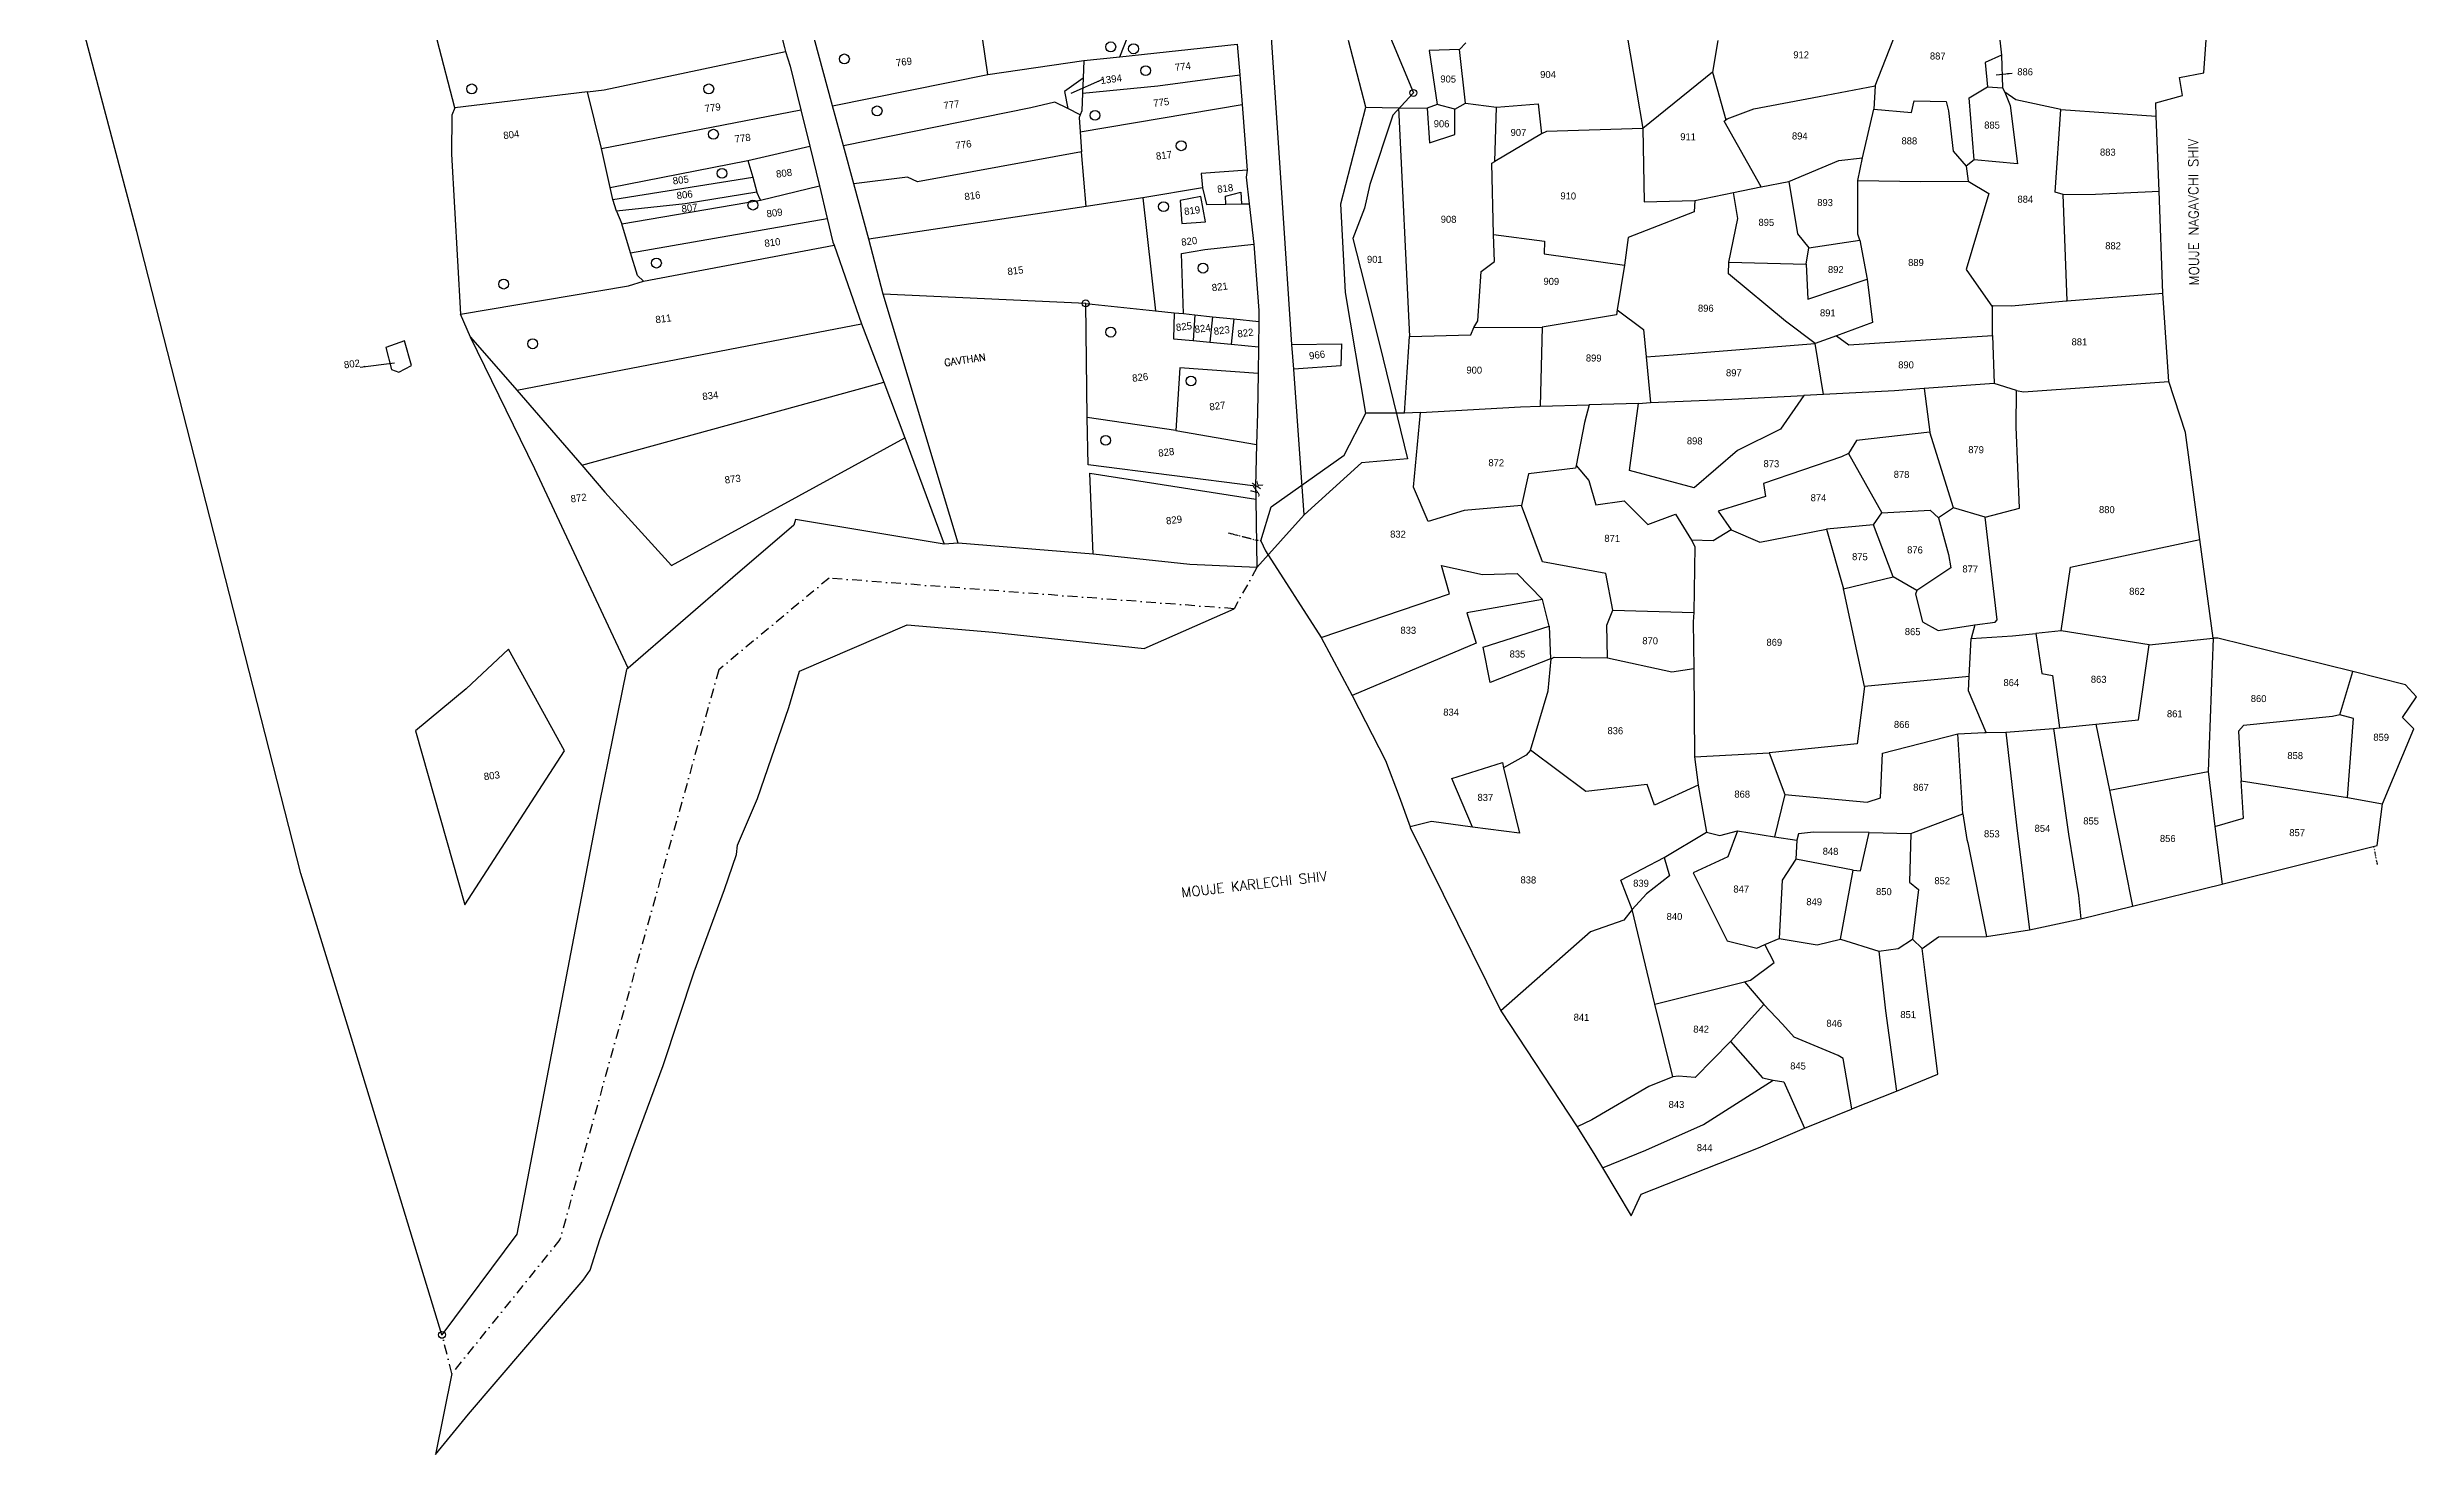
# Model space of a CAD drawing. Header units: metres. Extents: x 286362 to 288495, y 2008811 to 2013011.
# Drawn here: x 287088 to 288305, y 2008811 to 2009534 of the extents above; entities that cross this region are included whole.
import ezdxf
from ezdxf.enums import TextEntityAlignment as Align

# ---------------------------------------------------------------- set-up
doc = ezdxf.new("R2010")
doc.units = ezdxf.units.M
doc.linetypes.add('DASHDOT', pattern=[1, 0.5, -0.25, 0, -0.25])
doc.linetypes.add('DIVIDE', pattern=[1.25, 0.5, -0.25, 0, -0.25, 0, -0.25])
for name, color, linetype in [('OFF', 1, 'Continuous'), ('POLY_PARCEL', 6, 'Continuous'), ('POLY_ROAD', 30, 'Continuous'), ('POLY_WATER', 4, 'Continuous'), ('TEXT_MAPIN', 7, 'Continuous'), ('TEXT_MAPOUT', 7, 'Continuous'), ('TEXT_PARCEL', 7, 'Continuous'), ('V_BOUND_LINE', 7, 'Continuous'), ('V_BOUND_STREAM_LINE', 7, 'DASHDOT'), ('V_DIVIDE_LINE', 7, 'DIVIDE')]:
    doc.layers.add(name, color=color, linetype=linetype)
doc.styles.get("Standard").update_dxf_attribs({"font": 'simplex.shx'})
doc.styles.add('TEXT_MAP', font='')
doc.styles.get('TEXT_MAP').set_extended_font_data('Kruti Dev 050')
doc.dimstyles.get("Standard").update_dxf_attribs({"dimtxt": 0.18, "dimasz": 0.18, "dimexe": 0.18, "dimexo": 0.0625, "dimgap": 0.09, "dimtad": 0, "dimtih": 1, "dimtoh": 1, "dimdec": 4, "dimzin": 0, "dimdsep": 46, "dimtxsty": 'Standard', "dimcen": 0.09, "dimadec": 0, "dimazin": 0, "dimtfac": 1, "dimtdec": 4, "dimtofl": 0, "dimtmove": 0, "dimatfit": 3, "dimfxl": 1, "dimtolj": 1, "dimtzin": 0, "dimarcsym": 0})

msp = doc.modelspace()

# ---------------------------------------------------------------- linework, layer by layer
for centre, radius in [((287634.2, 2009534.3), 2.54), ((287645.9, 2009533.3), 2.54), ((287497.3, 2009528.1), 2.54), ((287652.1, 2009522.1), 2.54), ((287305.8, 2009512.7), 2.54), ((287427.6, 2009512.7), 2.54), ((287789.7, 2009510.6), 1.75), ((287514.1, 2009501.4), 2.54), ((287626.1, 2009499.1), 2.54), ((287430, 2009489.4), 2.54), ((287670.4, 2009483.5), 2.54), ((287434.4, 2009469.3), 2.54), ((287450.3, 2009453), 2.54), ((287661.3, 2009452.2), 2.54), ((287400.7, 2009423.2), 2.54), ((287322.2, 2009412.4), 2.54), ((287681.6, 2009420.6), 2.54), ((287621.3, 2009402.5), 1.75), ((287634.2, 2009387.7), 2.54), ((287337.1, 2009381.7), 2.54), ((287675.4, 2009362.6), 2.54), ((287631.6, 2009332.1), 2.54), ((287290.5, 2008872.4), 1.75)]:
    msp.add_circle(centre, radius)
at = {"layer": 'OFF'}
for p, q in [((287651.3, 2009225.1), (287697.6, 2009245.6)), ((287295.6, 2008852.6), (287287.1, 2008810.9))]:
    msp.add_line(p, q, dxfattribs=at)
at = {"layer": 'POLY_PARCEL'}
for p, q in [((287897.8, 2009549.9), (287907.7, 2009492.3)), ((288027, 2009514.2), (288039.8, 2009547)), ((288089.7, 2009549.9), (288091.9, 2009530)), ((287297.1, 2009502.9), (287288, 2009537.9)), ((287571.1, 2009520.1), (287568.2, 2009539)), ((287638.8, 2009529.2), (287643, 2009539.7)), ((287638.8, 2009529.2), (287699.2, 2009535.7)), ((287765.3, 2009503.3), (287756.4, 2009537.5)), ((287813.5, 2009533), (287797.8, 2009532.5)), ((287813.5, 2009533), (287816.6, 2009536.4)), ((287816.5, 2009505.3), (287813.5, 2009533)), ((287946.1, 2009537.5), (287943.5, 2009521.3)), ((287373.9, 2009512.3), (287467.1, 2009531.9)), ((287571.1, 2009520.1), (287620.3, 2009527.3)), ((287620.3, 2009527.3), (287620, 2009518.3)), ((287620.3, 2009527.3), (287638.8, 2009529.2)), ((287797.8, 2009532.5), (287802, 2009504.7)), ((287943.5, 2009521.3), (287907.7, 2009492.3)), ((287943.5, 2009521.3), (287950.3, 2009496.8)), ((288091.9, 2009530), (288083.6, 2009526.2)), ((288083.6, 2009526.2), (288084.7, 2009513.7)), ((288091.9, 2009530), (288092.5, 2009513.3)), ((287365.3, 2009511.2), (287297.1, 2009502.9)), ((287365.3, 2009511.2), (287373.9, 2009512.3)), ((287372.5, 2009482.1), (287365.3, 2009511.2)), ((287491.2, 2009504), (287571.1, 2009520.1)), ((287620, 2009518.3), (287610.5, 2009511.3)), ((287610.5, 2009511.3), (287612.1, 2009502.7)), ((287619.7, 2009510.5), (287619.3, 2009501.4)), ((287620, 2009518.3), (287619.7, 2009510.5)), ((287619.7, 2009510.5), (287658.4, 2009514.3)), ((287658.4, 2009514.3), (287700.5, 2009520)), ((287964.7, 2009502.4), (287998.2, 2009508.8)), ((287998.2, 2009508.8), (288027, 2009514.2)), ((288027, 2009514.2), (288026.3, 2009502.3)), ((288075.3, 2009508.1), (288084.7, 2009513.7)), ((288084.7, 2009513.7), (288092.5, 2009513.3)), ((288092.5, 2009513.3), (288093.6, 2009511)), ((288099.4, 2009507.1), (288093.6, 2009511)), ((288093.6, 2009511), (288096.4, 2009504.2)), ((287295.6, 2009499.2), (287295.4, 2009479.1)), ((287297.1, 2009502.9), (287295.6, 2009499.2)), ((287372.5, 2009482.1), (287474.9, 2009501.9)), ((287593.1, 2009502.9), (287496.8, 2009483.4)), ((287605.5, 2009505.9), (287593.1, 2009502.9)), ((287612.1, 2009502.7), (287605.5, 2009505.9)), ((287618.5, 2009499.4), (287612.1, 2009502.7)), ((287618.5, 2009499.4), (287618, 2009498)), ((287618, 2009498), (287618.4, 2009490.6)), ((287618.4, 2009490.6), (287701.7, 2009504.7)), ((287619.3, 2009501.4), (287618.5, 2009499.4)), ((287752.4, 2009453.6), (287765.3, 2009503.3)), ((287765.3, 2009503.3), (287782, 2009503)), ((287782, 2009503), (287787.8, 2009385.4)), ((287782, 2009503), (287796.8, 2009502.8)), ((287802, 2009504.7), (287796.8, 2009502.8)), ((287796.8, 2009502.8), (287798, 2009485)), ((287811.1, 2009502.3), (287802, 2009504.7)), ((287811, 2009489.2), (287811.1, 2009502.3)), ((287811.1, 2009502.3), (287816.5, 2009505.3)), ((287816.5, 2009505.3), (287832.4, 2009503.4)), ((287831.5, 2009475.4), (287832.4, 2009503.4)), ((287832.4, 2009503.4), (287853.9, 2009505.1)), ((287853.9, 2009505.1), (287855.5, 2009489.6)), ((287949.4, 2009496.1), (287950.3, 2009496.8)), ((287950.3, 2009496.8), (287951, 2009497.3)), ((287951, 2009497.3), (287964.7, 2009502.4)), ((288020.6, 2009477.2), (288026.3, 2009502.3)), ((288026.3, 2009502.3), (288045.7, 2009500.5)), ((288045.7, 2009500.5), (288047.1, 2009506.5)), ((288047.1, 2009506.5), (288063.5, 2009506.2)), ((288063.5, 2009506.2), (288064.7, 2009501.5)), ((288064.7, 2009501.5), (288067.2, 2009480.7)), ((288077.9, 2009476.3), (288075.3, 2009508.1)), ((288096.4, 2009504.2), (288100.2, 2009474.2)), ((288122.5, 2009502.2), (288099.4, 2009507.1)), ((288119.5, 2009459.7), (288122.5, 2009502.2)), ((288122.5, 2009502.2), (288171.5, 2009498.7)), ((287618.4, 2009490.6), (287619.1, 2009480.3)), ((287798, 2009485), (287811, 2009489.2)), ((287855.5, 2009489.6), (287831.5, 2009475.4)), ((287858.2, 2009490.8), (287855.5, 2009489.6)), ((287907.7, 2009492.3), (287858.2, 2009490.8)), ((287907.7, 2009492.3), (287908.3, 2009454.6)), ((287968.5, 2009462.4), (287949.4, 2009496.1)), ((287295.4, 2009479.1), (287300, 2009396.9)), ((287377, 2009462), (287372.5, 2009482.1)), ((287377, 2009462), (287447.7, 2009475.9)), ((287447.7, 2009475.9), (287479.6, 2009483.2)), ((287447.7, 2009475.9), (287450.3, 2009467.3)), ((287619.1, 2009480.3), (287534.8, 2009465)), ((287621.6, 2009452.3), (287619.1, 2009480.3)), ((287830, 2009474.5), (287831.5, 2009475.4)), ((287830.9, 2009437.9), (287830, 2009474.5)), ((287982.7, 2009465.1), (288008.4, 2009475.9)), ((288008.4, 2009475.9), (288020.6, 2009477.2)), ((288018.2, 2009465.6), (288020.6, 2009477.2)), ((288067.2, 2009480.7), (288073.8, 2009473)), ((288077.9, 2009476.3), (288073.8, 2009473)), ((288073.8, 2009473), (288074.9, 2009465.3)), ((288100.2, 2009474.2), (288077.9, 2009476.3)), ((287378.3, 2009455.8), (287377, 2009462)), ((287378.3, 2009455.8), (287450.3, 2009467.3)), ((287450.3, 2009467.3), (287452.3, 2009459.6)), ((287454.2, 2009455.6), (287484.5, 2009462.9)), ((287529.8, 2009467.4), (287502.1, 2009464)), ((287534.8, 2009465), (287529.8, 2009467.4)), ((287681.3, 2009461.9), (287650.7, 2009456.7)), ((287704.3, 2009471), (287680.7, 2009469.3)), ((287680.7, 2009469.3), (287681.3, 2009461.9)), ((287681.3, 2009461.9), (287683.4, 2009453.3)), ((287954.2, 2009459.4), (287968.2, 2009462.4)), ((287968.2, 2009462.4), (287968.5, 2009462.4)), ((287968.5, 2009462.4), (287982.7, 2009465.1)), ((287982.7, 2009465.1), (287987.1, 2009438.2)), ((288018.1, 2009438.1), (288018.2, 2009465.6)), ((288018.2, 2009465.6), (288050.5, 2009465.1)), ((288050.5, 2009465.1), (288074.9, 2009465.3)), ((288074.9, 2009465.3), (288085.4, 2009458.9)), ((288140.2, 2009458.6), (288173, 2009460.1)), ((287380.2, 2009449.8), (287378.3, 2009455.8)), ((287415.5, 2009453.7), (287380.2, 2009449.8)), ((287380.2, 2009449.8), (287383, 2009443.4)), ((287383, 2009443.4), (287454.2, 2009455.6)), ((287452.3, 2009459.6), (287415.5, 2009453.7)), ((287454.2, 2009455.6), (287452.3, 2009459.6)), ((287621.6, 2009452.3), (287509.8, 2009435.4)), ((287650.7, 2009456.7), (287621.6, 2009452.3)), ((287650.7, 2009456.7), (287657.2, 2009398.7)), ((287680.5, 2009457.4), (287669.9, 2009455.4)), ((287669.9, 2009455.4), (287670.7, 2009443.6)), ((287682.8, 2009444.4), (287680.5, 2009457.4)), ((287683.4, 2009453.3), (287693.4, 2009453.5)), ((287693.1, 2009457.6), (287701, 2009459.6)), ((287693.4, 2009453.5), (287693.1, 2009457.6)), ((287693.4, 2009453.5), (287701.3, 2009453.6)), ((287701, 2009459.6), (287701.3, 2009453.6)), ((287701.3, 2009453.6), (287705.4, 2009453.7)), ((287754.9, 2009408.1), (287752.4, 2009453.6)), ((287934, 2009449.6), (287900.1, 2009436.4)), ((287908.3, 2009454.6), (287934.4, 2009455.3)), ((287934.4, 2009455.3), (287934, 2009449.6)), ((287934.4, 2009455.3), (287954.2, 2009459.4)), ((287956.5, 2009446.1), (287954.2, 2009459.4)), ((288085.4, 2009458.9), (288073.8, 2009419.9)), ((288123.7, 2009458.4), (288119.5, 2009459.7)), ((288123.7, 2009458.4), (288140.2, 2009458.6)), ((288125.7, 2009403.8), (288123.7, 2009458.4)), ((287387.4, 2009428.5), (287383, 2009443.4)), ((287387.4, 2009428.5), (287488.5, 2009446.1)), ((287670.7, 2009443.6), (287682.8, 2009444.4)), ((287830.9, 2009437.9), (287857.1, 2009434.5)), ((287831.4, 2009424), (287830.9, 2009437.9)), ((287900.1, 2009436.4), (287898.2, 2009422.1)), ((287951.9, 2009423.6), (287956.5, 2009446.1)), ((287987.1, 2009438.2), (287993, 2009431)), ((288019.2, 2009434.9), (288018.1, 2009438.1)), ((287390.9, 2009416.8), (287387.4, 2009428.5)), ((287394, 2009413.9), (287492, 2009432.4)), ((287670.6, 2009428.2), (287682.6, 2009430.1)), ((287671.5, 2009397.2), (287670.6, 2009428.2)), ((287682.6, 2009430.1), (287707.8, 2009432.9)), ((287824.6, 2009418.9), (287831.4, 2009424)), ((287857.1, 2009434.5), (287857, 2009427.9)), ((287857, 2009427.9), (287898.2, 2009422.1)), ((287951.6, 2009417.6), (287951.9, 2009423.6)), ((287951.9, 2009423.6), (287991.6, 2009422.6)), ((287991.6, 2009422.6), (287993, 2009431)), ((287993, 2009431), (288019.2, 2009434.9)), ((288019.2, 2009434.9), (288022.9, 2009414.9)), ((287300, 2009396.9), (287386.3, 2009411.5)), ((287386.3, 2009411.5), (287394, 2009413.9)), ((287394, 2009413.9), (287390.9, 2009416.8)), ((287822.8, 2009393.5), (287824.6, 2009418.9)), ((287898.2, 2009422.1), (287894.5, 2009399.1)), ((287980.9, 2009393.4), (287951.6, 2009417.6)), ((287991.6, 2009422.6), (287992.4, 2009404.7)), ((287992.4, 2009404.7), (288022.9, 2009414.9)), ((288022.9, 2009414.9), (288025.7, 2009392.7)), ((288073.8, 2009419.9), (288087.4, 2009400.5)), ((287621.3, 2009402.5), (287517.3, 2009407.2)), ((287621.3, 2009402.5), (287657.2, 2009398.7)), ((287622.1, 2009343.8), (287621.3, 2009402.5)), ((287765.3, 2009346), (287754.9, 2009408.1)), ((287894.5, 2009399.1), (287894.1, 2009396.6)), ((287894.5, 2009399.1), (287908, 2009389)), ((288087.4, 2009400.5), (288087.4, 2009401.4)), ((288087.4, 2009401.4), (288097.1, 2009401.2)), ((288087.4, 2009386), (288087.4, 2009400.5)), ((288097.1, 2009401.2), (288125.2, 2009403.8)), ((288125.2, 2009403.8), (288125.7, 2009403.8)), ((288125.7, 2009403.8), (288174.9, 2009407.8)), ((287305.2, 2009385.2), (287300, 2009396.9)), ((287328.9, 2009357.9), (287506.1, 2009392)), ((287657.2, 2009398.7), (287666.7, 2009397.7)), ((287666.7, 2009397.7), (287666.5, 2009384.3)), ((287666.7, 2009397.7), (287671.5, 2009397.2)), ((287671.5, 2009397.2), (287677.4, 2009396.6)), ((287677.4, 2009396.6), (287676.5, 2009383.4)), ((287677.4, 2009396.6), (287686.4, 2009395.6)), ((287686.4, 2009395.6), (287685.1, 2009382.5)), ((287686.4, 2009395.6), (287697.5, 2009394.5)), ((287697.5, 2009394.5), (287696, 2009381.5)), ((287697.5, 2009394.5), (287710.3, 2009393.1)), ((287819.3, 2009386.4), (287820.8, 2009390.1)), ((287820.8, 2009390.1), (287822.8, 2009393.5)), ((287820.8, 2009390.1), (287855.9, 2009390.2)), ((287855.9, 2009390.2), (287854.9, 2009349.6)), ((287894.1, 2009396.6), (287855.9, 2009390.2)), ((287908, 2009389), (287909.3, 2009375.1)), ((287996.2, 2009381.8), (287980.9, 2009393.4)), ((288025.7, 2009392.7), (288007.1, 2009385.8)), ((287271.3, 2009383.3), (287261.7, 2009379.8)), ((287261.7, 2009379.8), (287264.6, 2009368.5)), ((287274.8, 2009370.5), (287271.3, 2009383.3)), ((287338.2, 2009317.5), (287305.2, 2009385.2)), ((287305.2, 2009385.2), (287328.9, 2009357.9)), ((287666.5, 2009384.3), (287676.5, 2009383.4)), ((287676.5, 2009383.4), (287685.1, 2009382.5)), ((287685.1, 2009382.5), (287696, 2009381.5)), ((287696, 2009381.5), (287710.1, 2009380.1)), ((287727.3, 2009381.4), (287752.7, 2009381.7)), ((287752.7, 2009381.7), (287752.4, 2009370.4)), ((287785.2, 2009346), (287787.8, 2009385.4)), ((287787.8, 2009385.4), (287819.3, 2009386.4)), ((287909.3, 2009375.1), (287923.3, 2009376)), ((287909.3, 2009375.1), (287911.5, 2009351.6)), ((287923.3, 2009376), (287996.2, 2009381.8)), ((288007.1, 2009385.8), (287996.2, 2009381.8)), ((288000.5, 2009355.6), (287996.2, 2009381.8)), ((288007.1, 2009385.8), (288013.5, 2009381.2)), ((288013.5, 2009381.2), (288087.4, 2009386)), ((288087.4, 2009386), (288088.2, 2009361.3)), ((287264.6, 2009368.5), (287268.3, 2009367.1)), ((287268.3, 2009367.1), (287274.8, 2009370.5)), ((287669.7, 2009369.4), (287667.6, 2009337.2)), ((287709.9, 2009366.5), (287669.7, 2009369.4)), ((287752.4, 2009370.4), (287728.2, 2009368.7)), ((287328.9, 2009357.9), (287362.3, 2009319.3)), ((287362.3, 2009319.3), (287517.5, 2009362)), ((287854.9, 2009349.6), (287880, 2009350.3)), ((287880, 2009350.3), (287877.6, 2009341.2)), ((287905.4, 2009351), (287880, 2009350.3)), ((287900.7, 2009316.6), (287905.4, 2009351)), ((287905.4, 2009351), (287911.5, 2009351.6)), ((287911.5, 2009351.6), (287953.4, 2009353.3)), ((287953.4, 2009353.3), (287990.4, 2009355.1)), ((287990.4, 2009355.1), (287978.4, 2009337.8)), ((288000.5, 2009355.6), (287990.4, 2009355.1)), ((288037, 2009357.5), (288000.5, 2009355.6)), ((288052.3, 2009358.8), (288037, 2009357.5)), ((288088.2, 2009361.3), (288052.3, 2009358.8)), ((288052.3, 2009358.8), (288055.1, 2009336.3)), ((288099.7, 2009357.7), (288088.2, 2009361.3)), ((288099.5, 2009339.1), (288099.7, 2009357.7)), ((288099.7, 2009357.7), (288103.3, 2009357)), ((288103.3, 2009357), (288177.9, 2009362.3)), ((287667.6, 2009337.2), (287622.1, 2009343.8)), ((287622.5, 2009319.6), (287622.1, 2009343.8)), ((287754.1, 2009324.4), (287765.3, 2009346)), ((287785.2, 2009346), (287765.3, 2009346)), ((287793.4, 2009346.4), (287785.2, 2009346)), ((287789.8, 2009308.1), (287793.4, 2009346.4)), ((287793.4, 2009346.4), (287844.7, 2009349.3)), ((287844.7, 2009349.3), (287854.9, 2009349.6)), ((287877.6, 2009341.2), (287873.4, 2009319.1)), ((288101.2, 2009297.2), (288099.5, 2009339.1)), ((287408.4, 2009267.7), (287528.3, 2009333.4)), ((287667.6, 2009337.2), (287709.1, 2009330)), ((287956.3, 2009326.8), (287934.1, 2009307.7)), ((287978.4, 2009337.8), (287956.3, 2009326.8)), ((288017.5, 2009332.1), (288013.4, 2009325.3)), ((288055.1, 2009336.3), (288017.5, 2009332.1)), ((288067.3, 2009297.5), (288055.1, 2009336.3)), ((287386.1, 2009215), (287338.2, 2009317.5)), ((287362.3, 2009319.3), (287374.2, 2009305.5)), ((287708.6, 2009308.6), (287622.5, 2009319.6)), ((287625.1, 2009273.6), (287623.4, 2009315.3)), ((287623.4, 2009315.3), (287708.7, 2009301.9)), ((287716.7, 2009298), (287754.1, 2009324.4)), ((287848.8, 2009314.9), (287845.2, 2009298.7)), ((287873.1, 2009317.8), (287848.8, 2009314.9)), ((287873.4, 2009319.1), (287873.1, 2009317.8)), ((287873.4, 2009319.1), (287879.9, 2009311.4)), ((287934.1, 2009307.7), (287900.7, 2009316.6)), ((288009.7, 2009323.7), (287969.7, 2009309.9)), ((288013.4, 2009325.3), (288009.7, 2009323.7)), ((288013.4, 2009325.3), (288030.4, 2009294.9)), ((287374.2, 2009305.5), (287408.4, 2009267.7)), ((287797.3, 2009290.4), (287789.8, 2009308.1)), ((287879.9, 2009311.4), (287883.5, 2009299)), ((287970.6, 2009303.2), (287946.3, 2009295.7)), ((287969.7, 2009309.9), (287970.6, 2009303.2)), ((287711.4, 2009280.4), (287716.7, 2009298)), ((287815.8, 2009296.1), (287797.3, 2009290.4)), ((287845.2, 2009298.7), (287815.8, 2009296.1)), ((287856, 2009269.6), (287845.2, 2009298.7)), ((287883.5, 2009299), (287898.1, 2009301)), ((287898.1, 2009301), (287910.2, 2009288.9)), ((287910.2, 2009288.9), (287924.5, 2009294.1)), ((287924.5, 2009294.1), (287932.6, 2009280.8)), ((287946.3, 2009295.7), (287953.1, 2009286.1)), ((288026.1, 2009288.6), (288030.4, 2009294.9)), ((288030.4, 2009294.9), (288055.3, 2009296.3)), ((288055.3, 2009296.3), (288059.5, 2009292.3)), ((288067.3, 2009297.5), (288059.5, 2009292.3)), ((288059.5, 2009292.3), (288064.7, 2009273.4)), ((288083.6, 2009292.7), (288067.3, 2009297.5)), ((288083.6, 2009292.7), (288101.2, 2009297.2)), ((288089.8, 2009239.9), (288083.6, 2009292.7)), ((287943.8, 2009280.5), (287932.6, 2009280.8)), ((287932.6, 2009280.8), (287934.4, 2009277.6)), ((287934.4, 2009277.6), (287933.8, 2009243.6)), ((287953.1, 2009286.1), (287943.8, 2009280.5)), ((287953.1, 2009286.1), (287967.7, 2009279.8)), ((287967.7, 2009279.8), (288002, 2009286.5)), ((288026.1, 2009288.6), (288002, 2009286.5)), ((288002, 2009286.5), (288010.7, 2009255.8)), ((288036.3, 2009262), (288026.1, 2009288.6)), ((288127.5, 2009267), (288193.9, 2009281.2)), ((287808.2, 2009253.3), (287804.1, 2009267.7)), ((287804.1, 2009267.7), (287825.2, 2009263.2)), ((287888.7, 2009263.6), (287856, 2009269.6)), ((288065.9, 2009266.6), (288048.5, 2009254.9)), ((288064.7, 2009273.4), (288065.9, 2009266.6)), ((288122.7, 2009234.2), (288127.5, 2009267)), ((287742.3, 2009230.7), (287808.2, 2009253.3)), ((287825.2, 2009263.2), (287843.1, 2009263.7)), ((287843.1, 2009263.7), (287856, 2009250.3)), ((287892.3, 2009244.9), (287888.7, 2009263.6)), ((288010.7, 2009255.8), (288036.3, 2009262)), ((288021.6, 2009205.6), (288010.7, 2009255.8)), ((288048.5, 2009254.9), (288036.3, 2009262)), ((288048.5, 2009254.9), (288047.7, 2009253)), ((288047.7, 2009253), (288051.3, 2009238.9)), ((287856, 2009250.3), (287817.2, 2009243.5)), ((287817.2, 2009243.5), (287822, 2009227.8)), ((287859.5, 2009236.6), (287856, 2009250.3)), ((287889.2, 2009237.2), (287892.3, 2009244.9)), ((287892.3, 2009244.9), (287933.8, 2009243.6)), ((287933.8, 2009243.6), (287933.5, 2009238.9)), ((287825.5, 2009225.9), (287859.5, 2009236.6)), ((287859.5, 2009236.6), (287860.2, 2009219.8)), ((287889.4, 2009220.3), (287889.2, 2009237.2)), ((287933.5, 2009238.9), (287933.8, 2009214.8)), ((288051.3, 2009238.9), (288059.4, 2009234.3)), ((288059.4, 2009234.3), (288078.3, 2009237.3)), ((288075.3, 2009210.7), (288076.3, 2009230.3)), ((288078.3, 2009237.3), (288076.3, 2009230.3)), ((288076.3, 2009230.3), (288097.6, 2009231.7)), ((288078.3, 2009237.3), (288088.7, 2009238.6)), ((288088.7, 2009238.6), (288089.8, 2009239.9)), ((288097.6, 2009231.7), (288109.6, 2009232.9)), ((288122.7, 2009234.2), (288109.6, 2009232.9)), ((288109.6, 2009232.9), (288112.7, 2009212.2)), ((288167.8, 2009227.1), (288122.7, 2009234.2)), ((288167.8, 2009227.1), (288200.7, 2009230.4)), ((288200.7, 2009230.4), (288198.2, 2009162)), ((287324.7, 2009224.8), (287303, 2009204.4)), ((287353.4, 2009172.5), (287324.7, 2009224.8)), ((287822, 2009227.8), (287758.3, 2009200.9)), ((287829.1, 2009207.7), (287825.5, 2009225.9)), ((287860.2, 2009219.8), (287829.1, 2009207.7)), ((287859, 2009203.3), (287860.6, 2009219.9)), ((287860.6, 2009219.9), (287860.2, 2009219.8)), ((287860.6, 2009219.9), (287862.1, 2009220.7)), ((287862.1, 2009220.7), (287889.4, 2009220.3)), ((287889.4, 2009220.3), (287922.5, 2009213.1)), ((288162.3, 2009188.5), (288167.8, 2009227.1)), ((287303, 2009204.4), (287276.9, 2009182.8)), ((287922.5, 2009213.1), (287933.8, 2009214.8)), ((287933.8, 2009214.8), (287934.2, 2009169.4)), ((288021.6, 2009205.6), (288017.7, 2009176.1)), ((288075.3, 2009210.7), (288021.6, 2009205.6)), ((288075, 2009203.4), (288075.3, 2009210.7)), ((288112.7, 2009212.2), (288118.2, 2009211.2)), ((288118.2, 2009211.2), (288121.8, 2009184.4)), ((288265.9, 2009191), (288272.6, 2009213.3)), ((287849.9, 2009172.8), (287859, 2009203.3)), ((288084, 2009182), (288075, 2009203.4)), ((287276.9, 2009182.8), (287302.2, 2009093.4)), ((288030.8, 2009171.3), (288069.6, 2009181.2)), ((288069.6, 2009181.2), (288083.3, 2009182)), ((288072.1, 2009140.1), (288069.6, 2009181.2)), ((288083.3, 2009182), (288084, 2009182)), ((288084, 2009182), (288094.2, 2009182.1)), ((288094.2, 2009182.1), (288118.6, 2009184.1)), ((288094.2, 2009182.1), (288099.7, 2009134.4)), ((288118.6, 2009184.1), (288121.8, 2009184.4)), ((288118.6, 2009184.1), (288126.4, 2009129.7)), ((288121.8, 2009184.4), (288140.4, 2009186.2)), ((288140.4, 2009186.2), (288162.3, 2009188.5)), ((288140.4, 2009186.2), (288147.5, 2009152.4)), ((288216.3, 2009185.6), (288213.7, 2009182.7)), ((288213.7, 2009182.7), (288215.1, 2009157.2)), ((288262.1, 2009190.2), (288216.3, 2009185.6)), ((288265.9, 2009191), (288262.1, 2009190.2)), ((288272.9, 2009189.2), (288265.9, 2009191)), ((288269.7, 2009148.5), (288272.9, 2009189.2)), ((287302.2, 2009093.4), (287353.4, 2009172.5)), ((287847.6, 2009170.4), (287836, 2009163.8)), ((287849.9, 2009172.8), (287847.6, 2009170.4)), ((287878.4, 2009151.7), (287849.9, 2009172.8)), ((287934.2, 2009169.4), (287972.5, 2009171.6)), ((287934.2, 2009169.4), (287936.1, 2009154.9)), ((288017.7, 2009176.1), (287972.5, 2009171.6)), ((287972.5, 2009171.6), (287980.6, 2009150.1)), ((288029.7, 2009148.4), (288030.8, 2009171.3)), ((287809.4, 2009158.4), (287835.5, 2009166.5)), ((287820.1, 2009133.3), (287809.4, 2009158.4)), ((287835.5, 2009166.5), (287836, 2009163.8)), ((287836, 2009163.8), (287844.3, 2009130.3)), ((288147.5, 2009152.4), (288198.2, 2009162)), ((288198.2, 2009162), (288201.6, 2009133.6)), ((288216.4, 2009137.9), (288215.1, 2009157.2)), ((288215.1, 2009157.2), (288269.7, 2009148.5)), ((287909.8, 2009155.3), (287878.4, 2009151.7)), ((287913.6, 2009144.7), (287909.8, 2009155.3)), ((287936.1, 2009154.9), (287913.6, 2009144.7)), ((287936.1, 2009154.9), (287940.3, 2009130.7)), ((287980.6, 2009150.1), (287975.3, 2009128.4)), ((287980.6, 2009150.1), (288022.9, 2009146.1)), ((288022.9, 2009146.1), (288029.7, 2009148.4)), ((288147.5, 2009152.4), (288159.2, 2009092.7)), ((288269.7, 2009148.5), (288287.8, 2009145.3)), ((287799.1, 2009136.3), (287788, 2009133.5)), ((287820.1, 2009133.3), (287799.1, 2009136.3)), ((287844.3, 2009130.3), (287820.1, 2009133.3)), ((287947.2, 2009129.1), (287956.3, 2009131.5)), ((287956.3, 2009131.5), (287951.4, 2009118.1)), ((287956.3, 2009131.5), (287975.3, 2009128.4)), ((288045.3, 2009130.1), (288072.1, 2009140.1)), ((288072.1, 2009140.1), (288074.1, 2009127)), ((288099.7, 2009134.4), (288106.4, 2009080.6)), ((288201.6, 2009133.6), (288216.4, 2009137.9)), ((288201.6, 2009133.6), (288205.3, 2009104.1)), ((287918.6, 2009117.8), (287940.3, 2009130.7)), ((287940.3, 2009130.7), (287947.2, 2009129.1)), ((287975.3, 2009128.4), (287986.8, 2009126.6)), ((287986.8, 2009126.6), (287986.3, 2009116.9)), ((287987.7, 2009129.9), (287986.8, 2009126.6)), ((287995.3, 2009130.7), (287987.7, 2009129.9)), ((288024, 2009130.5), (287995.3, 2009130.7)), ((288019.5, 2009110.8), (288024, 2009130.5)), ((288024, 2009130.5), (288045.3, 2009130.1)), ((288045.3, 2009130.1), (288044.6, 2009105)), ((288074.1, 2009127), (288074.6, 2009125.2)), ((288074.6, 2009125.2), (288084.2, 2009077.1)), ((288126.4, 2009129.7), (288131.6, 2009098.2)), ((287896.4, 2009106), (287918.6, 2009117.8)), ((287921.4, 2009108.3), (287909.6, 2009099)), ((287918.6, 2009117.8), (287921.4, 2009108.3)), ((287951.4, 2009118.1), (287933.5, 2009109.8)), ((287933.5, 2009109.8), (287951, 2009074.9)), ((287986.3, 2009116.9), (287979.2, 2009106)), ((288015.8, 2009111.3), (287986.3, 2009116.9)), ((288009.3, 2009075.7), (288015.8, 2009111.3)), ((288015.8, 2009111.3), (288019.5, 2009110.8)), ((287902.1, 2009091), (287896.4, 2009106)), ((287909.6, 2009099), (287902.1, 2009091)), ((287979.2, 2009106), (287977.7, 2009076.1)), ((288044.6, 2009105), (288049.3, 2009101.3)), ((288049.3, 2009101.3), (288046.3, 2009075.7)), ((288131.6, 2009098.2), (288132.7, 2009086.2)), ((287897.8, 2009085.5), (287880.8, 2009079.5)), ((287902.1, 2009091), (287897.8, 2009085.5)), ((287913.8, 2009042.4), (287902.1, 2009091)), ((287880.8, 2009079.5), (287834.6, 2009038.9)), ((287951, 2009074.9), (287966.3, 2009071.2)), ((287966.3, 2009071.2), (287970.4, 2009073)), ((287970.4, 2009073), (287977.7, 2009076.1)), ((287975.2, 2009063.7), (287970.4, 2009073)), ((287977.7, 2009076.1), (287997.3, 2009072.9)), ((287997.3, 2009072.9), (288009.3, 2009075.7)), ((288009.3, 2009075.7), (288028.9, 2009069.6)), ((288028.9, 2009069.6), (288038.9, 2009070.9)), ((288038.9, 2009070.9), (288046.3, 2009075.7)), ((288046.3, 2009075.7), (288051.2, 2009071)), ((287963, 2009054.7), (287975.2, 2009063.7)), ((288028.9, 2009069.6), (288032.3, 2009038.9)), ((287913.8, 2009042.4), (287959.8, 2009053.9)), ((287959.8, 2009053.9), (287963, 2009054.7)), ((287959.8, 2009053.9), (287969.8, 2009042.2)), ((287923.1, 2009005.1), (287913.8, 2009042.4)), ((287969.8, 2009042.2), (287952.7, 2009023.1)), ((287979.4, 2009032.1), (287969.8, 2009042.2)), ((288032.3, 2009038.9), (288038, 2008997.7)), ((287952.7, 2009023.1), (287934.6, 2009004.6)), ((287952.7, 2009023.1), (287969.2, 2009004.5)), ((287985.4, 2009025.4), (287979.4, 2009032.1)), ((288008, 2009015.9), (287985.4, 2009025.4)), ((288010.6, 2009014.5), (288008, 2009015.9)), ((288015, 2008988.5), (288010.6, 2009014.5)), ((287910.8, 2009000.1), (287881.4, 2008983)), ((287923.1, 2009005.1), (287910.8, 2009000.1)), ((287926, 2009005.3), (287923.1, 2009005.1)), ((287934.6, 2009004.6), (287926, 2009005.3)), ((287938.8, 2008980.6), (287974.7, 2009003.3)), ((287969.2, 2009004.5), (287974.7, 2009003.3)), ((287974.7, 2009003.3), (287980.1, 2009002.4)), ((287980.1, 2009002.4), (287990.7, 2008978.7)), ((287881.4, 2008983), (287873.9, 2008979.3)), ((287909.2, 2008967.4), (287938.8, 2008980.6)), ((287886.9, 2008958.2), (287909.2, 2008967.4))]:
    msp.add_line(p, q, dxfattribs=at)
at = {"layer": 'POLY_ROAD'}
for p, q in [((287722.2, 2009456.7), (287713, 2009597.8)), ((287459.8, 2009560.9), (287466.5, 2009534)), ((287466.5, 2009534), (287467.1, 2009531.9)), ((287491.2, 2009504), (287481.7, 2009538.7)), ((287699.2, 2009535.7), (287700.5, 2009520)), ((287467.1, 2009531.9), (287469.4, 2009524.3)), ((287469.4, 2009524.3), (287474.9, 2009501.9)), ((287700.5, 2009520), (287701.7, 2009504.7)), ((287474.9, 2009501.9), (287479.6, 2009483.2)), ((287496.8, 2009483.4), (287491.2, 2009504)), ((287701.7, 2009504.7), (287704.3, 2009471)), ((287479.6, 2009483.2), (287484.5, 2009462.9)), ((287502.1, 2009464), (287496.8, 2009483.4)), ((287484.5, 2009462.9), (287488.5, 2009446.1)), ((287509.8, 2009435.4), (287502.1, 2009464)), ((287704.3, 2009471), (287703.8, 2009467.3)), ((287703.8, 2009467.3), (287705.4, 2009453.7)), ((287705.4, 2009453.7), (287707.8, 2009432.9)), ((287727.3, 2009381.4), (287722.2, 2009456.7)), ((287488.5, 2009446.1), (287491.4, 2009434)), ((287517.3, 2009407.2), (287509.8, 2009435.4)), ((287491.4, 2009434), (287492, 2009432.4)), ((287492, 2009432.4), (287506.1, 2009392)), ((287707.8, 2009432.9), (287710.3, 2009398.8)), ((287555.8, 2009279.3), (287517.3, 2009407.2)), ((287506.1, 2009392), (287517.5, 2009362)), ((287710.3, 2009393.1), (287710.1, 2009380.1)), ((287710.3, 2009398.8), (287710.3, 2009393.1)), ((287710.1, 2009380.1), (287709.9, 2009366.5)), ((287728.2, 2009368.7), (287727.3, 2009381.4)), ((287709.9, 2009366.5), (287709.6, 2009346)), ((287733.6, 2009293.9), (287728.2, 2009368.7)), ((287517.5, 2009362), (287528.3, 2009333.4)), ((287709.6, 2009346), (287709.1, 2009330)), ((287528.3, 2009333.4), (287548.5, 2009278.8)), ((287709.1, 2009330), (287708.6, 2009308.6)), ((287708.6, 2009308.6), (287708.7, 2009301.9)), ((287708.7, 2009301.9), (287709.3, 2009266.7))]:
    msp.add_line(p, q, dxfattribs=at)
at = {"layer": 'POLY_WATER'}
for p, q in [((287472.2, 2009291.5), (287471.4, 2009288.5)), ((287548.5, 2009278.8), (287472.2, 2009291.5)), ((287471.4, 2009288.5), (287440, 2009261.6)), ((287555.8, 2009279.3), (287548.5, 2009278.8)), ((287625.1, 2009273.6), (287555.8, 2009279.3)), ((287674.9, 2009268.3), (287625.1, 2009273.6)), ((287709.3, 2009266.7), (287674.9, 2009268.3)), ((287440, 2009261.6), (287386.1, 2009215)), ((287474.3, 2009213.4), (287529.5, 2009237.3)), ((287529.5, 2009237.3), (287573.5, 2009233.5)), ((287573.5, 2009233.5), (287651.3, 2009225.1)), ((287385.3, 2009214.3), (287371.2, 2009145.2)), ((287386.1, 2009215), (287385.3, 2009214.3)), ((287468.7, 2009194.8), (287474.3, 2009213.4)), ((287452.6, 2009148), (287468.7, 2009194.8)), ((287371.2, 2009145.2), (287328.9, 2008924.2)), ((287442.4, 2009124), (287452.6, 2009148)), ((287435.6, 2009101.2), (287441.8, 2009119.2)), ((287441.8, 2009119.2), (287442.4, 2009124)), ((287420.1, 2009059), (287435.6, 2009101.2)), ((287404.1, 2009010.9), (287420.1, 2009059)), ((287388, 2008967.3), (287404.1, 2009010.9)), ((287371.7, 2008921.4), (287388, 2008967.3)), ((287328.9, 2008924.2), (287290.5, 2008872.4)), ((287366.7, 2008905.7), (287371.7, 2008921.4)), ((287304.1, 2008831.7), (287363, 2008900.6)), ((287363, 2008900.6), (287366.7, 2008905.7)), ((287287.1, 2008810.9), (287304.1, 2008831.7))]:
    msp.add_line(p, q, dxfattribs=at)
at = {"layer": 'V_BOUND_LINE'}
for p, q in [((287133.6, 2009439.5), (287087.7, 2009613.5)), ((287773.6, 2009549.2), (287789.7, 2009510.6)), ((288195.9, 2009521), (288198.1, 2009552.3)), ((288183.5, 2009518.6), (288195.9, 2009521)), ((287789.7, 2009510.6), (287779.2, 2009499.2)), ((288171.2, 2009505.5), (288185, 2009509.3)), ((288185, 2009509.3), (288183.5, 2009518.6)), ((287779.2, 2009499.2), (287767.4, 2009463.5)), ((288171.5, 2009498.7), (288171.2, 2009505.5)), ((288173, 2009460.1), (288171.5, 2009498.7)), ((287767.4, 2009463.5), (287764.6, 2009451.4)), ((288174.9, 2009407.8), (288173, 2009460.1)), ((287764.6, 2009451.4), (287758.6, 2009435.9)), ((287177.1, 2009269.1), (287133.6, 2009439.5)), ((287758.6, 2009435.9), (287764.4, 2009413)), ((287764.4, 2009413), (287774.1, 2009373.8)), ((288177.9, 2009362.3), (288174.9, 2009407.8)), ((287774.1, 2009373.8), (287786.7, 2009322.6)), ((288186.6, 2009336.1), (288177.9, 2009362.3)), ((288193.9, 2009281.2), (288186.6, 2009336.1)), ((287763, 2009320.6), (287733.6, 2009293.9)), ((287786.7, 2009322.6), (287763, 2009320.6)), ((287733.6, 2009293.9), (287709.3, 2009266.7)), ((287711.4, 2009280.4), (287713.7, 2009275.4)), ((288200.7, 2009230.4), (288193.9, 2009281.2)), ((287217.9, 2009109.5), (287177.1, 2009269.1)), ((287713.7, 2009275.4), (287742.3, 2009230.7)), ((287742.3, 2009230.7), (287758.3, 2009200.9)), ((288203.2, 2009230.5), (288200.7, 2009230.4)), ((288272.6, 2009213.3), (288203.2, 2009230.5)), ((288299.5, 2009206.5), (288272.6, 2009213.3)), ((288305.3, 2009200.3), (288299.5, 2009206.5)), ((287758.3, 2009200.9), (287775.4, 2009167.6)), ((288298, 2009189.7), (288305.3, 2009200.3)), ((288287.8, 2009145.3), (288303.9, 2009183.8)), ((288303.9, 2009183.8), (288298, 2009189.7)), ((287775.4, 2009167.6), (287782.4, 2009149)), ((287782.4, 2009149), (287788, 2009133.5)), ((288285, 2009123.9), (288287.8, 2009145.3)), ((287788, 2009133.5), (287788.1, 2009133.1)), ((287788.1, 2009133.1), (287805.1, 2009098.8)), ((288205.9, 2009104.2), (288285, 2009123.9)), ((287244, 2009024.9), (287217.9, 2009109.5)), ((287805.1, 2009098.8), (287834.6, 2009038.9)), ((288159.2, 2009092.7), (288205.3, 2009104.1)), ((288205.3, 2009104.1), (288205.9, 2009104.2)), ((288106.4, 2009080.6), (288132.7, 2009086.2)), ((288132.7, 2009086.2), (288159.2, 2009092.7)), ((288051.2, 2009071), (288059.6, 2009076.9)), ((288052.9, 2009057.2), (288051.2, 2009071)), ((288059.6, 2009076.9), (288084.2, 2009077.1)), ((288084.2, 2009077.1), (288106.4, 2009080.6)), ((288059.3, 2009006.3), (288052.9, 2009057.2)), ((287834.6, 2009038.9), (287873.9, 2008979.3)), ((287290.5, 2008872.4), (287244, 2009024.9)), ((288015, 2008988.5), (288038, 2008997.7)), ((288038, 2008997.7), (288059.3, 2009006.3)), ((287990.7, 2008978.7), (288014.8, 2008988.4)), ((288014.8, 2008988.4), (288015, 2008988.5)), ((287873.9, 2008979.3), (287883, 2008964.7)), ((287967, 2008968.5), (287990.7, 2008978.7)), ((287883, 2008964.7), (287886.9, 2008958.2)), ((287906.7, 2008944.8), (287967, 2008968.5)), ((287886.9, 2008958.2), (287901.6, 2008933.5)), ((287901.6, 2008933.5), (287906.7, 2008944.8))]:
    msp.add_line(p, q, dxfattribs=at)
at = {"layer": 'V_BOUND_STREAM_LINE', "ltscale": 10}
for p, q in [((287709.3, 2009266.7), (287697.6, 2009245.6)), ((287489.4, 2009261.3), (287432.7, 2009214.2)), ((287697.6, 2009245.6), (287489.4, 2009261.3)), ((287432.7, 2009214.2), (287351.1, 2008921.4)), ((287351.1, 2008921.4), (287295.6, 2008852.6)), ((287295.6, 2008852.6), (287290.5, 2008872.4))]:
    msp.add_line(p, q, dxfattribs=at)
at = {"layer": 'V_DIVIDE_LINE'}
for p, q in [((287709.2, 2009280.7), (287694.5, 2009284.4)), ((287711.4, 2009280.4), (287709.2, 2009280.7)), ((288283.2, 2009123.5), (288285, 2009114.2))]:
    msp.add_line(p, q, dxfattribs=at)

# ---------------------------------------------------------------- texts
at = {"layer": 'TEXT_MAPIN'}
msp.add_text('GAVTHAN', height=3.7, rotation=8.3702, dxfattribs=at).set_placement((287548.9, 2009370.1))
at = {"layer": 'TEXT_MAPOUT'}
for s, rotation, p in [('MOUJE NAGAVCHI SHIV', 90.3402, (288193.4, 2009411.7)), ('MOUJE KARLECHI SHIV', 6.5675, (287670.8, 2009097.2))]:
    msp.add_text(s, height=5.017, rotation=rotation, dxfattribs=at).set_placement(p)
at = {"layer": 'TEXT_MAPOUT', "style": 'TEXT_MAP'}
msp.add_text('yk', height=5.02, rotation=55.743, dxfattribs=at).set_placement((287708.9, 2009303.8))
at = {"layer": 'TEXT_PARCEL', "style": 'TEXT_MAP'}
for s, height, rotation, p in [('769', 3.7, 7.152, (287527.9, 2009526.6)), ('774', 3.7, 7.152, (287671.2, 2009524.2)), ('904', 3.61, 359.4459, (287858.9, 2009520.1)), ('912', 3.61, 359.4459, (287989, 2009530.2)), ('887', 3.61, 359.4459, (288059.2, 2009529.6)), ('886', 3.61, 359.4459, (288104.1, 2009521.5)), ('1394', 3.7, 7.152, (287634.4, 2009517.7)), ('905', 3.61, 359.4459, (287807.6, 2009517.8)), ('779', 3.7, 7.152, (287429.6, 2009503.1)), ('777', 3.7, 7.152, (287552.3, 2009504.6)), ('775', 3.7, 7.152, (287660.1, 2009505.8)), ('906', 3.61, 359.4459, (287804.2, 2009494.8)), ('804', 3.7, 7.152, (287326.1, 2009489.2)), ('778', 3.7, 7.152, (287445, 2009487.4)), ('776', 3.7, 7.152, (287558.5, 2009484.1)), ('907', 3.61, 359.4459, (287843.7, 2009490.3)), ('911', 3.61, 359.4459, (287930.9, 2009488.1)), ('894', 3.61, 359.4459, (287988.3, 2009488.5)), ('888', 3.61, 359.4459, (288044.6, 2009486)), ('885', 3.61, 359.4459, (288087.1, 2009494.1)), ('817', 3.7, 7.152, (287661.5, 2009478.6)), ('883', 3.61, 359.4459, (288146.6, 2009480.2)), ('805', 3.7, 7.152, (287413.2, 2009465.9)), ('806', 3.7, 7.152, (287415.2, 2009458.3)), ('808', 3.7, 7.152, (287466.3, 2009469.4)), ('816', 3.7, 7.152, (287563.1, 2009457.8)), ('818', 3.7, 7.152, (287693, 2009461.6)), ('807', 3.7, 7.152, (287417.7, 2009451.5)), ('809', 3.7, 7.152, (287461.4, 2009449)), ('819', 3.7, 7.152, (287676, 2009450.2)), ('908', 3.61, 359.4459, (287807.8, 2009445.7)), ('910', 3.61, 359.4459, (287869.3, 2009457.7)), ('893', 3.61, 359.4459, (288001.3, 2009454.3)), ('884', 3.61, 359.4459, (288104.2, 2009456)), ('810', 3.7, 7.152, (287460.3, 2009433.8)), ('820', 3.7, 7.152, (287674.5, 2009434.4)), ('895', 3.61, 359.4459, (287971.1, 2009444.1)), ('901', 3.61, 359.4459, (287769.9, 2009425.1)), ('889', 3.61, 359.4459, (288048, 2009423.5)), ('882', 3.61, 359.4459, (288149.3, 2009432.1)), ('815', 3.7, 7.152, (287585.2, 2009419.3)), ('821', 3.7, 7.152, (287690.2, 2009411)), ('909', 3.61, 359.4459, (287860.6, 2009413.8)), ('892', 3.61, 359.4459, (288006.8, 2009419.9)), ('896', 3.61, 359.4459, (287940, 2009400)), ('891', 3.61, 359.4459, (288002.7, 2009397.6)), ('811', 3.7, 7.152, (287404.3, 2009394.6)), ('825', 3.7, 7.152, (287671.8, 2009390.6)), ('824', 3.7, 7.152, (287681.4, 2009389.6)), ('823', 3.7, 7.152, (287691.2, 2009388.6)), ('822', 3.7, 7.152, (287703.4, 2009387.3)), ('966', 3.7, 7.152, (287740.2, 2009376)), ('899', 3.61, 359.4459, (287882.4, 2009374.4)), ('881', 3.61, 359.4459, (288132, 2009382.7)), ('802', 3.7, 7.152, (287244.2, 2009371.4)), ('826', 3.7, 7.152, (287649.3, 2009364.5)), ('900', 3.61, 359.4459, (287821, 2009368.2)), ('897', 3.61, 359.4459, (287954.4, 2009366.8)), ('890', 3.61, 359.4459, (288042.9, 2009370.9)), ('834', 3.7, 7.152, (287428.4, 2009355.1)), ('827', 3.7, 7.152, (287689, 2009349.8)), ('828', 3.7, 7.152, (287662.7, 2009326)), ('898', 3.61, 359.4459, (287934.3, 2009331.8)), ('879', 3.61, 359.4459, (288078.9, 2009327.3)), ('873', 3.7, 7.152, (287439.9, 2009312.2)), ('872', 3.61, 359.4459, (287832.3, 2009320.6)), ('873', 3.61, 359.4459, (287973.7, 2009320.1)), ('878', 3.61, 359.4459, (288040.6, 2009314.6)), ('872', 3.7, 7.152, (287360.7, 2009302.5)), ('874', 3.61, 359.4459, (287997.9, 2009302.6)), ('829', 3.7, 7.152, (287666.7, 2009291.2)), ('880', 3.61, 359.4459, (288146.1, 2009296.5)), ('832', 3.61, 359.4459, (287781.8, 2009283.9)), ('871', 3.61, 359.4459, (287891.9, 2009281.7)), ('876', 3.61, 359.4459, (288047.5, 2009275.8)), ('875', 3.61, 359.4459, (288019.2, 2009272.3)), ('877', 3.61, 359.4459, (288075.9, 2009266)), ('862', 3.61, 359.4459, (288161.6, 2009254.5)), ('833', 3.61, 359.4459, (287787.1, 2009234.5)), ('870', 3.61, 359.4459, (287911.4, 2009229.1)), ('869', 3.61, 359.4459, (287975.2, 2009228.3)), ('865', 3.61, 359.4459, (288046.3, 2009233.8)), ('835', 3.61, 359.4459, (287843.2, 2009222.3)), ('864', 3.61, 359.4459, (288097, 2009207.6)), ('863', 3.61, 359.4459, (288141.9, 2009209.3)), ('834', 3.61, 359.4459, (287809.1, 2009192.4)), ('861', 3.61, 359.4459, (288181, 2009191.6)), ('860', 3.61, 359.4459, (288224.1, 2009199.4)), ('836', 3.61, 359.4459, (287893.5, 2009182.9)), ('866', 3.61, 359.4459, (288040.7, 2009186.1)), ('859', 3.61, 359.4459, (288287.1, 2009179.5)), ('858', 3.61, 359.4459, (288242.9, 2009170.1)), ('803', 3.7, 7.152, (287316.1, 2009159.8)), ('867', 3.61, 359.4459, (288050.6, 2009153.8)), ('837', 3.61, 359.4459, (287826.7, 2009148.6)), ('868', 3.61, 359.4459, (287958.7, 2009150.3)), ('853', 3.61, 359.4459, (288087, 2009129.9)), ('854', 3.61, 359.4459, (288113, 2009132.7)), ('855', 3.61, 359.4459, (288138, 2009136.5)), ('857', 3.61, 359.4459, (288243.9, 2009130.5)), ('848', 3.61, 359.4459, (288004.1, 2009120.9)), ('856', 3.61, 359.4459, (288177.4, 2009127.5)), ('838', 3.61, 359.4459, (287848.8, 2009106.2)), ('852', 3.61, 359.4459, (288061.5, 2009105.8)), ('839', 3.61, 359.4459, (287906.7, 2009104.5)), ('847', 3.61, 359.4459, (287958.2, 2009101.5)), ('849', 3.61, 359.4459, (287995.7, 2009095)), ('850', 3.61, 359.4459, (288031.5, 2009100.2)), ('840', 3.61, 359.4459, (287923.9, 2009087.4)), ('841', 3.61, 359.4459, (287876.1, 2009035.6)), ('846', 3.61, 359.4459, (288006, 2009032.5)), ('851', 3.61, 359.4459, (288044, 2009037)), ('842', 3.61, 359.4459, (287937.6, 2009029.5)), ('845', 3.61, 359.4459, (287987.4, 2009010.6)), ('843', 3.61, 359.4459, (287924.9, 2008990.8)), ('844', 3.61, 359.4459, (287939.4, 2008968.6))]:
    msp.add_text(s, height=height, rotation=rotation, dxfattribs=at).set_placement(p, align=Align.MIDDLE)

# ---------------------------------------------------------------- leaders
for points in [[(288097.5, 2009520.7), (288089.3, 2009519.8)], [(287629.9, 2009517.5), (287613.6, 2009510.3)], [(287248.5, 2009369.7), (287266.1, 2009371.9)]]:
    msp.add_leader(points, dimstyle='Standard', override={"dimtxt": 2.5, "dimasz": 2.5, "dimexe": 1.25, "dimexo": 0.625, "dimgap": 0.625, "dimtad": 1, "dimtih": 0, "dimtoh": 0, "dimzin": 8, "dimcen": 2.5, "dimtofl": 1})

doc.saveas('drawing.dxf')
